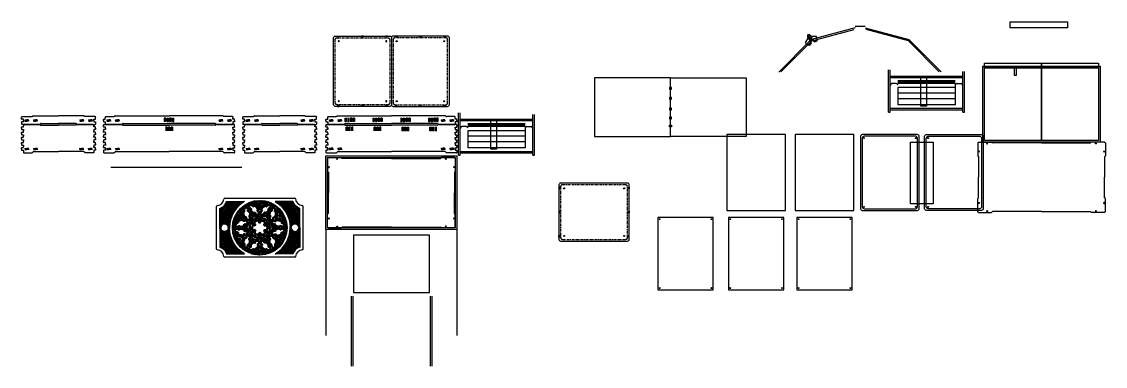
# Model space of a CAD drawing. Header units: inches. Extents: x -169 to 116, y -7 to 63.
# Drawn here: x -169.4 to -12.2, y -6.5 to 43.5 of the extents above; entities that cross this region are included whole.
import ezdxf

# ---------------------------------------------------------------- set-up
doc = ezdxf.new("R2010")
doc.units = ezdxf.units.IN
doc.header["$MEASUREMENT"] = 0
doc.linetypes.add('ACAD_ISO04W100', pattern=[30, 24, -3, 0, -3])
doc.layers.get('Defpoints').update_dxf_attribs({"color": 30})
doc.layers.add('CUT', color=1, linetype='Continuous')
doc.layers.add('ETCH', color=5, linetype='Continuous')
pattern_1 = [(0, (7.61312, -24.82188), (0.09375, 0.05412659), [0.0625, -0.125]), (120, (7.61312, -24.82188), (-0.09375, 0.05412659), [0.0625, -0.125]), (60, (7.61312, -24.82188), (2e-17, 0.10825318), [-0.125, 0.0625])]

# ---------------------------------------------------------------- blocks, each defined once
blk = doc.blocks.new('BraceHole_Quarter')
at = {"color": 0}
for p, q in [((-0.260625, 0.0925), (0, 0.0925)), ((-0.245, 0), (-0.245, 0.108125))]:
    blk.add_line(p, q, dxfattribs=at)
blk = doc.blocks.new('BraceHole')
at = {"color": 0}
blk.add_blockref('BraceHole_Quarter', (0, 0), dxfattribs=at)
at = {"color": 0, "xscale": -1, "rotation": 180}
blk.add_blockref('BraceHole_Quarter', (0, 0), dxfattribs=at)
at = {"color": 0, "xscale": -1}
blk.add_blockref('BraceHole_Quarter', (0, 0), dxfattribs=at)
at = {"color": 0, "rotation": 180}
blk.add_blockref('BraceHole_Quarter', (0, 0), dxfattribs=at)
blk = doc.blocks.new('BraceHoles')
at = {"color": 0}
for p in [(0.5, 0), (1.75, 0)]:
    blk.add_blockref('BraceHole', p, dxfattribs=at)
blk = doc.blocks.new('HingeHole')
for p, q in [((0.110625, 0.495), (-0.110625, 0.495)), ((0.110625, 0.005), (-0.110625, 0.005)), ((-0.095, 0.510625), (-0.095, -0.010625)), ((0.095, 0.510625), (0.095, -0.010625))]:
    blk.add_line(p, q)
blk = doc.blocks.new('Dovetail_Half')
for p, q in [((-0.25, 0.21375), (-0.25, 0.375)), ((-0.25, 0.21375), (-0.21875, 0.1825)), ((0, 0.1825), (-0.21875, 0.1825)), ((0, 0), (0, 0.1825))]:
    blk.add_line(p, q)
blk = doc.blocks.new('Bottom_Back_Half')
for p, q in [((6.66, 5.37), (0, 5.37)), ((6.81, 5.47), (6.75, 5.41)), ((9.44, 5.5), (6.9, 5.5)), ((9.5, 5.44), (9.5, 5.31)), ((7.8, 1.56), (0, 1.56)), ((7.99, 1.37), (7.8, 1.56)), ((9.44, 1.37), (7.99, 1.37)), ((9.5, 1.56), (9.5, 1.44))]:
    blk.add_line(p, q)
for centre, radius, start, end in [((6.66, 5.5), 0.125, 270, 315), ((6.9, 5.38), 0.125, 90, 135), ((9.44, 5.44), 0.0625, 0, 90), ((9.44, 1.44), 0.0625, 270, 0)]:
    blk.add_arc(centre, radius, start, end)
at = {"rotation": 180}
for name, p in [('HingeHole', (1.63, 5.09)), ('HingeHole', (2.02, 5.09)), ('HingeHole', (2.41, 5.09)), ('HingeHole', (5.68, 5.09)), ('HingeHole', (6.07, 5.09)), ('HingeHole', (6.46, 5.09)), ('Dovetail_Half', (9.25, 4.94)), ('Dovetail_Half', (9.25, 4.19)), ('Dovetail_Half', (9.25, 3.44)), ('Dovetail_Half', (9.25, 2.69)), ('Dovetail_Half', (9.25, 1.94))]:
    blk.add_blockref(name, p, dxfattribs=at)
at = {"xscale": -1}
for name, p in [('Dovetail_Half', (9.25, 4.94)), ('Dovetail_Half', (9.25, 4.19)), ('Dovetail_Half', (9.25, 3.44)), ('BraceHoles', (9.25, 1.94)), ('Dovetail_Half', (9.25, 2.69)), ('Dovetail_Half', (9.25, 1.94))]:
    blk.add_blockref(name, p, dxfattribs=at)
blk = doc.blocks.new('Bottom_Back_Full')
at = {"xscale": -1}
blk.add_blockref('Bottom_Back_Half', (0, -1.375), dxfattribs=at)
blk.add_blockref('Bottom_Back_Half', (0, -1.375))
blk = doc.blocks.new('Dovetail_Out_Half')
for p, q in [((-0.01, 0.16125), (0.02125, 0.1925)), ((-0.01, 0), (-0.01, 0.16125)), ((0.02125, 0.1925), (0.24, 0.1925)), ((0.24, 0.1925), (0.24, 0.375))]:
    blk.add_line(p, q)
blk = doc.blocks.new('Lid_Top_Back_Half')
for p, q in [((-6.9, 0.01), (-9.19, 0.01)), ((-9.25, -0.19), (-9.25, -0.06)), ((-9.25, -0.94), (-9.25, -1.06)), ((-9.19, -1.12), (-8.04, -1.12)), ((-7.95, -1.16), (-7.9, -1.21)), ((-7.81, -1.25), (0, -1.25)), ((-6.75, -0.09), (-6.81, -0.03)), ((-6.66, -0.12), (0, -0.12))]:
    blk.add_line(p, q)
for centre, radius, start, end in [((-9.19, -0.06), 0.0625, 90, 180), ((-6.9, -0.12), 0.125, 45, 90), ((-9.19, -1.06), 0.0625, 180, 270), ((-8.04, -1.25), 0.125, 45, 90), ((-7.81, -1.12), 0.125, 225, 270), ((-6.66, 0), 0.125, 225, 270)]:
    blk.add_arc(centre, radius, start, end)
blk.add_blockref('Dovetail_Out_Half', (-9.49, -0.56))
at = {"xscale": -1, "rotation": 180}
for name, p in [('Dovetail_Out_Half', (-9.49, -0.56)), ('BraceHoles', (-9.25, -0.56)), ('HingeHole', (-5.87, -0.41)), ('HingeHole', (-5.48, -0.41)), ('HingeHole', (-1.83, -0.41)), ('HingeHole', (-1.44, -0.41))]:
    blk.add_blockref(name, p, dxfattribs=at)
at = {"rotation": 180}
for p in [(-6.65, -0.41), (-6.26, -0.41), (-2.61, -0.41), (-2.22, -0.41)]:
    blk.add_blockref('HingeHole', p, dxfattribs=at)
blk = doc.blocks.new('Lid_Top_Back')
blk.add_blockref('Lid_Top_Back_Half', (0, 0))
at = {"xscale": -1}
blk.add_blockref('Lid_Top_Back_Half', (0, 0), dxfattribs=at)
blk = doc.blocks.new('RoseWindow_Segment2')
h = blk.add_hatch()
h.set_pattern_fill('HONEY', color=256, scale=0.5)
h.paths.add_polyline_path([(0, 3.94, 0.131652), (-1.97, 3.41), (-1.91, 3.3, -0.131652), (0, 3.81)])
h = blk.add_hatch()
h.set_pattern_fill('HONEY', color=256, scale=0.5)
h.paths.add_polyline_path([(-1.79, 3.21, 0.011181), (-1.84, 3.18), (-1.76, 3.05, -0.021815)])
h = blk.add_hatch()
h.set_pattern_fill('HONEY', color=256, scale=0.5)
h.paths.add_polyline_path([(-1.06, 3.32, 0.127072), (-1.64, 3.27, 0.082841), (-1.49, 2.75, 0.384462), (-1.34, 2.7, 0.310786), (-1.36, 2.52, 0.10182), (-0.88, 2.06, 0.331316), (-0.71, 2.09, 0.361786), (-0.65, 1.94, 0.081475), (-0.13, 1.81, 0.118788), (-0.09, 2.36, 0.356111), (-0.23, 2.46, 0.356111), (-0.17, 2.61, 0.200367), (-0.8, 3.25, 0.326433), (-0.97, 3.19, 0.387869)])
h.paths.add_polyline_path([(-1.14, 3.14), (-0.92, 3.02), (-0.91, 3.04, -0.41857), (-0.74, 3.09, -0.132946), (-0.34, 2.71, -0.445822), (-0.39, 2.53), (-0.4, 2.53), (-0.29, 2.3), (-0.28, 2.31, -0.519094), (-0.19, 2.26, -0.076736), (-0.21, 1.93, -0.051117), (-0.52, 2.01, -0.521796), (-0.55, 2.11), (-0.54, 2.11), (-0.73, 2.27), (-0.75, 2.25, -0.398993), (-0.93, 2.23, -0.06358), (-1.21, 2.5, -0.381687), (-1.2, 2.66), (-1.16, 2.7), (-1.34, 2.88, -0.511364), (-1.44, 2.9, -0.04923), (-1.52, 3.19, -0.077516), (-1.19, 3.23, -0.527973)], flags=16)
h = blk.add_hatch()
h.set_pattern_fill('HONEY', color=256, scale=0.5)
h.paths.add_polyline_path([(-0.7, 3.49, -0.013776), (-0.51, 3.53, -0.388017), (-0.09, 3.24), (0, 3.24), (0, 3.37, 0.304021), (-0.52, 3.63, 0.043611), (-1.14, 3.49, -0.294741), (0, 2.61), (0, 2.87, 0.166909)])
h = blk.add_hatch()
h.set_pattern_fill('HONEY', color=5, scale=0.5)
h.set_pattern_definition(pattern_1)
h.paths.add_polyline_path([(0, 3.67, 0.004997), (-0.07, 3.67, -0.037815), (0, 3.61)])
h = blk.add_hatch()
h.set_pattern_fill('HONEY', color=256, scale=0.5)
h.set_pattern_definition(pattern_1)
h.paths.add_polyline_path([(-0.7, 1.79, 0.403243), (-0.83, 1.73, 0.213172), (-0.93, 1.91, -0.052235), (-1.24, 2.14), (-1.08, 1.88, 0.010007), (-1.02, 1.84, -0.240281), (-0.96, 1.74), (-0.96, 1.66), (-0.92, 1.6), (-0.69, 1.61, -0.375257), (-0.62, 1.64, 0.034304), (-0.36, 1.58, -0.047832), (-0.49, 1.42, -0.412719), (-0.67, 1.42), (-0.78, 1.35), (-0.72, 1.24, 0.356111), (-0.56, 1.22, 0.123734), (-0.19, 1.66, -0.073431)])
h = blk.add_hatch()
h.set_pattern_fill('HONEY', color=256, scale=0.5)
h.paths.add_polyline_path([(0, 1.72, -0.089688), (-0.24, 1.31, -0.044754), (0, 1.33)])
h = blk.add_hatch()
h.set_pattern_fill('HONEY', color=256, scale=0.5)
h.paths.add_polyline_path([(-0.59, 1.03), (-0.53, 0.92, -0.378352), (-0.15, 0.84, -0.163322), (-0.13, 0.77), (-0.13, 0.71), (0, 0.71), (0, 0.87, 0.39948)])
h = blk.add_hatch()
h.set_pattern_fill('HONEY', color=256, scale=0.5)
h.paths.add_polyline_path([(0, 1.17, 0.028067), (-0.13, 1.16, -0.072161), (0, 1.07)])
for points in [[(-1.84, 3.19, -0.015837), (-1.78, 3.23, 0.03242), (-1.73, 3)], [(-1.84, 3.18, -0.011181), (-1.79, 3.21, 0.021815), (-1.76, 3.05, 0.021815)], [(-0.97, 3.19, 0.485345), (-1.05, 3.34, 0.129731), (-1.66, 3.28, 0.084713), (-1.5, 2.74, 0.482815), (-1.34, 2.7)], [(-0.97, 3.19, 0.387869), (-1.06, 3.32, 0.127072), (-1.64, 3.27, 0.082841), (-1.49, 2.75, 0.384462), (-1.34, 2.7, 0.482815)], [(0, 2.57, 0.321279), (-1.23, 3.48, -0.049192), (-0.52, 3.65, -0.330437), (0, 3.37)], [(0, 2.61, 0.294741), (-1.14, 3.49, -0.043611), (-0.52, 3.63, -0.304021), (0, 3.37)], [(-0.23, 2.46, 0.44711), (-0.15, 2.62, 0.200367), (-0.8, 3.26, 0.410572), (-0.97, 3.19)], [(-0.23, 2.46, 0.356111), (-0.17, 2.61, 0.200367), (-0.8, 3.25, 0.326433), (-0.97, 3.19, 0.410572)], [(0, 3.69, 0.008295), (-0.12, 3.69, -0.063398), (0, 3.59)], [(0, 3.67, 0.004997), (-0.07, 3.67, -0.037815), (0, 3.61, -0.037815)], [(-1.34, 2.7, 0.393664), (-1.37, 2.51, 0.10182), (-0.89, 2.05, 0.41894), (-0.71, 2.09)], [(-1.34, 2.7, 0.310786), (-1.36, 2.52, 0.10182), (-0.88, 2.06, 0.331316), (-0.71, 2.09, 0.41894)], [(-1.26, 2.19, 0.059805), (-0.93, 1.93, -0.285347), (-0.83, 1.73)], [(-1.24, 2.14, 0.052235), (-0.93, 1.91, -0.213172), (-0.83, 1.73)], [(-0.72, 1.24, 0.44711), (-0.55, 1.21, 0.128464), (-0.17, 1.68, -0.076499), (-0.7, 1.81, 0.509774), (-0.83, 1.73)], [(-0.72, 1.24, 0.356111), (-0.56, 1.22, 0.123734), (-0.19, 1.66, -0.073431), (-0.7, 1.79, 0.403243), (-0.83, 1.73, 0.509774)], [(-0.71, 2.09, 0.45582), (-0.66, 1.93, 0.083347), (-0.12, 1.8, 0.121441), (-0.08, 2.36, 0.44711), (-0.23, 2.46)], [(-0.71, 2.09, 0.361786), (-0.65, 1.94, 0.081475), (-0.13, 1.81, 0.118788), (-0.09, 2.36, 0.356111), (-0.23, 2.46, 0.44711)], [(0, 1.31, 0.053489), (-0.28, 1.28, 0.107286), (0, 1.76)], [(0, 1.33, 0.044754), (-0.24, 1.31, 0.089688), (0, 1.72, 0.089688)], [(0, 1.19, 0.039682), (-0.19, 1.17, -0.104136), (0, 1.05)], [(0, 1.17, 0.028067), (-0.13, 1.16, -0.072161), (0, 1.07, -0.072161)]]:
    blk.add_lwpolyline(points, format="xyb")
for centre, radius, start, end in [((0, 0), 3.81, 90, 120), ((-0.38, 0.67), 0.434, 27.6977, 120), ((-0.38, 0.64), 0.446, 31.3057, 118.4086)]:
    blk.add_arc(centre, radius, start, end)
at = {"layer": 'CUT'}
blk.add_lwpolyline([(-0.32, 2.35), (-0.38, 2.48, -0.327715), (-0.36, 2.55, 0.357523), (-0.34, 2.71, 0.132946), (-0.74, 3.09, 0.364385), (-0.89, 3.06, -0.360185), (-0.97, 3.05), (-1.1, 3.12, -0.257799), (-1.13, 3.17, 0.378291), (-1.19, 3.23, 0.077516), (-1.52, 3.19, 0.04923), (-1.44, 2.9, 0.366846), (-1.37, 2.86, -0.253118), (-1.31, 2.85), (-1.21, 2.74, -0.391925), (-1.2, 2.66, 0.359878), (-1.21, 2.5, 0.06358), (-0.93, 2.23, 0.355692), (-0.77, 2.23, -0.370475), (-0.69, 2.23), (-0.58, 2.14, -0.286021), (-0.56, 2.08, 0.384205), (-0.52, 2.01, 0.051117), (-0.21, 1.93, 0.076736), (-0.19, 2.26, 0.402153), (-0.26, 2.31, -0.305236)], format="xyb", close=True, dxfattribs=at)
for points in [[(0, 2.87, 0.166909), (-0.7, 3.49, -0.013776), (-0.51, 3.53, -0.355365), (-0.1, 3.28, 0.315695), (-0.04, 3.24), (0, 3.24)], [(-1.08, 1.88, 0.010007), (-1.02, 1.84, -0.240281), (-0.96, 1.74), (-0.96, 1.66)], [(-0.92, 1.6), (-0.72, 1.61, 0.181639), (-0.68, 1.63, -0.285832), (-0.62, 1.64, 0.034304), (-0.36, 1.58, -0.047832), (-0.49, 1.42, -0.337069), (-0.64, 1.4, 0.26348), (-0.7, 1.4), (-0.78, 1.35)], [(0, 0.71), (-0.06, 0.71, -0.412101), (-0.13, 0.77, 0.16147), (-0.15, 0.84, 0.378352), (-0.53, 0.92)]]:
    blk.add_lwpolyline(points, format="xyb", dxfattribs=at)
blk = doc.blocks.new('Screen_SideRework')
h = blk.add_hatch()
h.set_pattern_fill('HONEY', color=256, scale=0.5, angle=15)
h.set_pattern_definition([(15, (-23.708393, 19.61199), (0.076546554, 0.076546554), [0.0625, -0.125]), (135, (-23.708393, 19.61199), (-0.10456454, 0.02801798), [0.0625, -0.125]), (75, (-23.708393, 19.61199), (-0.02801798, 0.10456454), [-0.125, 0.0625])])
h.paths.add_polyline_path([(2.76, 3.77), (0.32, 3.77, -0.234253), (-0.67, 2.79), (-0.67, 0.21, -0.095804), (-0.54, 0.44), (-0.54, 2.7, 0.206138), (0.4, 3.64), (2.36, 3.64, 0.211645), (0.56, 0.42, -0.089906), (0.67, 0.19, -0.247846)])
h = blk.add_hatch()
h.set_pattern_fill('HONEY', color=256, scale=0.5, angle=15)
h.paths.add_polyline_path([(0.54, 0), (0.67, 0, 1), (-0.67, 0), (-0.54, 0, -1)])
for points in [[(-0.7, 0), (-0.7, 2.81, 0.241965), (0.29, 3.8), (2.88, 3.8, 0.266175), (0.7, 0, 1)], [(-0.68, 0), (-0.68, 2.8, 0.238072), (0.31, 3.79), (2.82, 3.79, 0.262732), (0.68, 0, 1)], [(-0.67, 0), (-0.67, 2.79, 0.234253), (0.32, 3.77), (2.76, 3.77, 0.259389), (0.67, 0, 1)]]:
    blk.add_lwpolyline(points, format="xyb", close=True)
for points in [[(-0.54, 0.39), (-0.54, 2.7, 0.206138), (0.4, 3.64), (2.36, 3.64, 0.214434), (0.56, 0.37, 0.214434)], [(-0.53, 0.41), (-0.53, 2.69, 0.202897), (0.41, 3.63), (2.31, 3.63, 0.21069), (0.54, 0.39, 0.21069)], [(-0.51, 0.43), (-0.51, 2.68, 0.199711), (0.42, 3.61), (2.27, 3.61, 0.207093), (0.53, 0.41, 0.207093)]]:
    blk.add_lwpolyline(points, format="xyb")
at = {"layer": 'CUT'}
blk.add_arc((0, 0), 0.541, 0, 180, dxfattribs=at)
blk = doc.blocks.new('Rework_Cutouts')
for p, q in [((0.53, 3.61), (0.42, 3.61)), ((1.78, 3.61), (1.74, 3.61)), ((-0.51, 2.55), (-0.51, 2.37)), ((-0.51, 2.24), (-0.51, 2.18)), ((-0.51, 1.87), (-0.51, 1.66)), ((-0.51, 1.48), (-0.51, 1.29)), ((-0.51, 1.01), (-0.51, 0.94)), ((-0.51, 0.8), (-0.51, 0.74))]:
    blk.add_line(p, q)
for centre, radius, start, end in [((-1.17, 4.27), 1.72, 318.8546, 326.108), ((0.67, 7.29), 4, 264.1383, 264.5768), ((-3.25, 1.74), 3.87, 20.6081, 23.9245), ((-1.17, 4.27), 1.72, 332.2157, 337.588), ((-3.25, 1.74), 4, 24.9884, 25.6568), ((0.67, 7.29), 3.87, 265.6407, 268.9571), ((0.67, 7.29), 4, 266.6019, 269.496), ((-3.25, 1.74), 4, 20.0692, 22.9633), ((-3.11, 2.3), 3.87, 16.6951, 19.7912), ((-3.11, 2.3), 3.88, 12.2824, 14.7673), ((-3.11, 2.3), 4, 16.1561, 19.0502), ((1.18, 7.57), 4, 262.6889, 265.583), ((0.67, 7.29), 3.88, 270.8848, 273.3697), ((0.67, 7.29), 4, 271.3424, 273.4972), ((-3.11, 2.3), 4, 12.1549, 14.3098), ((0.18, 6.97), 3.88, 279.1356, 281.0655), ((-2.93, 2.86), 3.88, 8.3694, 10.8543), ((-2.93, 2.86), 3.88, 4.5867, 6.5165), ((1.18, 7.57), 4, 267.4293, 269.5842), ((-2.93, 2.86), 4, 8.2419, 10.3968), ((0.67, 7.29), 3.87, 275.2226, 277.1524), ((0.67, 7.29), 4, 275.289, 276.9196), ((-2.93, 2.86), 4, 4.8195, 6.4501), ((0.18, 6.97), 3.88, 282.9289, 284.429), ((-2.72, 3.4), 3.87, 0.6737, 2.6035), ((-2.72, 3.4), 3.88, 357.3101, 358.8103), ((1.18, 7.57), 4, 271.3759, 273.0066), ((-2.72, 3.4), 4, 0.9065, 2.5371), ((0.67, 7.29), 3.87, 279.0158, 280.516), ((0.67, 7.29), 4, 278.7319, 279.9321), ((-2.72, 3.4), 4, 357.894, 359.0942), ((0.18, 6.97), 3.87, 286.3703, 287.496), ((-2.47, 3.92), 3.87, 350.3301, 351.4558), ((-2.47, 3.92), 3.87, 353.397, 354.8972), ((-2.47, 3.92), 4, 348.8635, 349.2427), ((-0.28, 6.62), 3.87, 296.5804, 296.9458), ((0.18, 6.97), 4, 288.5834, 288.9625), ((-2.47, 3.92), 4, 351.2863, 352.086), ((0.18, 6.97), 3.87, 289.5841, 290.3455), ((-2.19, 4.43), 3.87, 340.8803, 341.2457), ((0.67, 7.29), 4, 281.8271, 282.6267), ((1.18, 7.57), 4, 274.8188, 276.0191), ((-2.47, 3.92), 4, 353.9809, 355.1812), ((0.67, 7.29), 3.87, 282.4572, 283.583), ((-2.19, 4.43), 3.87, 343.5676, 344.3289), ((-2.19, 4.43), 3.87, 346.417, 347.5428), ((-0.28, 6.62), 3.87, 299.5118, 299.6282), ((-1.87, 4.92), 3.87, 334.2848, 334.4013), ((-2.19, 4.43), 4, 342.674, 342.7935), ((0.18, 6.97), 4, 291.1195, 291.2391), ((0.67, 7.29), 4, 284.6704, 285.0495), ((-2.19, 4.43), 4, 344.9505, 345.3296), ((0.18, 6.97), 3.87, 292.6673, 293.0327), ((-1.87, 4.92), 3.87, 336.9673, 337.3327), ((-2.19, 4.43), 4, 347.3733, 348.1729), ((0.67, 7.29), 3.87, 285.6711, 286.4324), ((1.18, 7.57), 4, 277.914, 278.0053), ((-1.87, 4.92), 3.87, 339.6545, 340.303), ((-1.51, 5.38), 3.87, 330.3718, 330.4882), ((0.67, 7.29), 4, 287.2065, 287.326), ((0.18, 6.97), 3.87, 295.5987, 295.7152), ((-1.87, 4.92), 4, 338.7609, 338.8805), ((-3.43, 0), 3.88, 37.8192, 41.1575), ((-0.72, 6.23), 3.88, 273.0959, 275.2243), ((-0.72, 6.23), 4, 272.9991, 276.3159), ((-3.41, -0.58), 4, 40.6406, 43.5808), ((-1.13, 5.82), 4, 278.9341, 280.229), ((-3.35, -1.16), 4, 44.5537, 44.8049), ((-1.51, 5.38), 3.88, 285.206, 288.5223), ((-3.41, -0.58), 3.88, 36.2603, 39.5766), ((-0.28, 6.62), 4, 268.216, 272.4029), ((-3.43, 0), 4, 36.7276, 40.9145), ((-1.51, 5.38), 4, 286.1672, 289.0612), ((-1.17, 4.27), 1.72, 297.5433, 302.4598), ((-0.28, 6.62), 3.87, 268.6678, 271.3112), ((-1.13, 5.82), 3.88, 281.2929, 284.6093), ((-3.43, 0), 3.88, 32.3473, 35.6636), ((-1.13, 5.82), 4, 282.2541, 285.1482), ((-3.41, -0.58), 4, 35.7214, 38.6154), ((-3.41, 0.58), 3.87, 33.9062, 35.2325), ((-0.72, 6.23), 3.88, 277.3799, 280.6962), ((-3.41, -0.58), 3.88, 31.8477, 34.3326), ((-1.51, 5.38), 3.88, 290.4501, 292.935), ((-1.17, 4.27), 1.72, 306.6219, 311.2346), ((-3.41, 0.58), 4, 32.8145, 35.2109), ((-0.72, 6.23), 4, 278.3411, 281.2352), ((-3.43, 0), 4, 31.8083, 34.7024), ((-3.41, 0.58), 3.88, 28.4342, 31.7506), ((-3.43, 0), 3.88, 27.9346, 30.4195), ((-1.51, 5.38), 4, 290.9076, 293.0625), ((-3.41, -0.58), 4, 31.7202, 33.875), ((-0.28, 6.62), 3.87, 273.4668, 276.7832), ((0.18, 6.97), 4, 266.9096, 268.4898), ((-1.13, 5.82), 3.88, 286.537, 289.0219), ((-1.87, 4.92), 3.88, 298.7009, 300.6307), ((-0.28, 6.62), 4, 274.428, 277.3221), ((-3.41, 0.58), 4, 27.8953, 30.7894), ((-1.13, 5.82), 4, 286.9945, 289.1494), ((-3.43, 0), 4, 27.8071, 29.962), ((-3.43, 0), 3.88, 24.1519, 26.0817), ((-3.41, 0.58), 3.88, 24.0216, 26.5065), ((-3.35, 1.16), 3.87, 24.5212, 27.8375), ((-1.51, 5.38), 3.88, 294.7878, 296.7176), ((-3.35, 1.16), 4, 28.9015, 29.6004), ((-0.72, 6.23), 3.88, 282.624, 285.1089), ((0.18, 6.97), 3.87, 269.5538, 272.8701), ((-1.51, 5.38), 4, 294.8542, 296.4848), ((-3.43, 0), 4, 24.3847, 26.0154), ((-3.41, 0.58), 3.88, 20.2389, 22.1687), ((-0.72, 6.23), 4, 283.0815, 285.2364), ((-3.41, 0.58), 4, 23.8941, 26.0489), ((0.18, 6.97), 4, 270.515, 273.4091), ((-3.35, 1.16), 4, 23.9822, 26.8763), ((-1.87, 4.92), 3.88, 302.4941, 303.9943), ((-3.35, 1.16), 3.88, 20.1085, 22.5934), ((-1.13, 5.82), 3.88, 290.8748, 292.8046), ((-3.41, 0.58), 3.88, 16.8753, 18.3755), ((-1.87, 4.92), 4, 302.2101, 303.4104), ((-1.13, 5.82), 4, 290.9412, 292.5718), ((-3.41, 0.58), 4, 20.4717, 22.1023), ((-0.28, 6.62), 3.88, 278.7109, 281.1958), ((-3.35, 1.16), 3.88, 16.3258, 18.2557), ((-1.51, 5.38), 3.88, 298.581, 300.0812), ((-3.41, 0.58), 3.88, 13.8084, 14.9341), ((-0.28, 6.62), 4, 279.1685, 281.3233), ((-3.35, 1.16), 4, 19.981, 22.1359), ((-1.51, 5.38), 4, 298.2971, 299.4973), ((-3.41, 0.58), 4, 17.4592, 18.6594), ((-3.35, 1.16), 3.88, 12.9623, 14.4624), ((-0.72, 6.23), 3.88, 286.9617, 288.8916), ((-1.87, 4.92), 3.88, 305.9355, 307.0612), ((-3.25, 1.74), 3.88, 16.1955, 18.6804), ((-0.72, 6.23), 4, 287.0281, 288.6587), ((-3.35, 1.16), 4, 16.5587, 18.1893), ((-1.87, 4.92), 4, 305.3053, 306.105), ((-3.41, 0.58), 4, 14.7646, 15.5642), ((-3.35, 1.16), 3.88, 9.8953, 11.021), ((-2.19, 4.43), 3.88, 313.0624, 313.8237), ((-1.13, 5.82), 3.88, 294.668, 296.1682), ((-3.35, 1.16), 3.88, 7.0458, 7.8072), ((0.18, 6.97), 3.88, 274.7979, 277.2828), ((-3.25, 1.74), 3.88, 12.4128, 14.3426), ((-1.13, 5.82), 4, 294.384, 295.5843), ((-3.35, 1.16), 4, 13.5462, 14.7464), ((-1.51, 5.38), 3.88, 302.0224, 303.1482), ((0.18, 6.97), 4, 275.2554, 277.4103), ((-3.25, 1.74), 4, 16.068, 18.2229), ((-3.25, 1.74), 3.88, 9.0492, 10.5494), ((-1.51, 5.38), 4, 301.3923, 302.1919), ((-3.35, 1.16), 4, 10.8515, 11.6512), ((-1.87, 4.92), 3.88, 309.1494, 309.9107), ((-0.28, 6.62), 3.88, 283.0487, 284.9785), ((-3.25, 1.74), 3.88, 5.9823, 7.108), ((-1.87, 4.92), 4, 308.1486, 308.5278), ((-3.35, 1.16), 4, 8.4288, 8.8079), ((-2.19, 4.43), 3.88, 316.1456, 316.511), ((-3.25, 1.74), 3.88, 3.1328, 3.8941), ((-2.47, 3.92), 3.88, 322.99, 323.1065), ((-2.19, 4.43), 4, 314.5978, 314.7173), ((-3.25, 1.74), 3.88, 357.7631, 357.8795), ((-0.28, 6.62), 4, 283.1151, 284.7457), ((-3.25, 1.74), 4, 12.6456, 14.2762), ((-3.25, 1.74), 3.88, 0.4455, 0.811), ((-3.35, 1.16), 4, 6.1522, 6.2718), ((-0.72, 6.23), 3.88, 290.755, 292.2551), ((-0.72, 6.23), 4, 290.471, 291.6712), ((-3.25, 1.74), 4, 9.6331, 10.8334), ((-1.13, 5.82), 3.88, 298.1094, 299.2351), ((-3.11, 2.3), 3.88, 8.4998, 10.4296), ((-1.13, 5.82), 4, 297.4792, 298.2789), ((-3.25, 1.74), 4, 6.9385, 7.7382), ((-1.51, 5.38), 3.88, 305.2363, 305.9977), ((-3.11, 2.3), 3.88, 5.1362, 6.6363), ((-1.51, 5.38), 4, 304.2356, 304.6147), ((-3.25, 1.74), 4, 4.5157, 4.8949), ((-1.87, 4.92), 3.88, 312.2325, 312.5979), ((-2.19, 4.43), 3.88, 319.077, 319.1934), ((-1.87, 4.92), 4, 310.6847, 310.8043), ((-3.11, 2.3), 3.88, 353.8501, 353.9665), ((-3.25, 1.74), 4, 2.2392, 2.3587), ((-3.11, 2.3), 3.88, 2.0692, 3.195), ((-3.11, 2.3), 3.88, 359.2197, 359.9811), ((-3.11, 2.3), 3.88, 356.5325, 356.8979), ((0.18, 6.97), 4, 279.202, 280.8327), ((-3.11, 2.3), 4, 8.7326, 10.3632), ((-0.28, 6.62), 3.88, 286.8419, 288.3421), ((-0.28, 6.62), 4, 286.5579, 287.7582), ((-3.11, 2.3), 4, 5.7201, 6.9203), ((-0.72, 6.23), 3.88, 294.1963, 295.3221), ((-0.72, 6.23), 4, 293.5662, 294.3659), ((-3.11, 2.3), 4, 3.0254, 3.8251), ((-1.13, 5.82), 3.88, 301.3233, 302.0846), ((-1.87, 4.92), 3.88, 315.1639, 315.2804), ((-2.93, 2.86), 3.88, 349.937, 350.0535), ((-1.51, 5.38), 4, 306.7717, 306.8912), ((-1.13, 5.82), 4, 300.3225, 300.7017), ((-3.11, 2.3), 4, 0.6027, 0.9818), ((-1.51, 5.38), 3.88, 308.3195, 308.6849), ((-3.11, 2.3), 4, 358.3261, 358.4457), ((-2.93, 2.86), 3.88, 352.6194, 352.9849), ((-2.93, 2.86), 3.88, 355.3067, 356.068), ((-2.93, 2.86), 3.88, 1.2231, 2.7233), ((-2.93, 2.86), 3.88, 358.1562, 359.2819), ((-1.51, 5.38), 3.88, 311.2509, 311.3673), ((-1.13, 5.82), 4, 302.8586, 302.9782), ((-2.72, 3.4), 3.88, 346.024, 346.1404), ((-2.93, 2.86), 4, 354.4131, 354.5327), ((0.18, 6.97), 4, 282.6449, 283.8451), ((-2.93, 2.86), 4, 1.807, 3.0073), ((-0.28, 6.62), 3.88, 290.2833, 291.409), ((-2.93, 2.86), 4, 359.1124, 359.9121), ((-0.72, 6.23), 3.88, 297.4102, 298.1716), ((-0.72, 6.23), 4, 296.4095, 296.7886), ((-2.93, 2.86), 4, 356.6896, 357.0688), ((-1.13, 5.82), 3.88, 304.4064, 304.7719), ((-0.28, 6.62), 4, 289.6531, 290.4528), ((-2.72, 3.4), 3.88, 348.7064, 349.0718), ((-2.72, 3.4), 3.88, 351.3936, 352.155), ((-2.72, 3.4), 3.88, 354.2431, 355.3689), ((-1.13, 5.82), 3.88, 307.3378, 307.4543), ((-2.72, 3.4), 4, 350.5001, 350.6196), ((-0.72, 6.23), 4, 298.9456, 299.0652), ((-2.47, 3.92), 3.88, 342.1109, 342.2274), ((-0.28, 6.62), 4, 292.4965, 292.8756), ((-2.72, 3.4), 4, 352.7766, 353.1557), ((-0.72, 6.23), 3.87, 300.4934, 300.8588), ((-2.72, 3.4), 4, 355.1994, 355.999), ((-0.28, 6.62), 3.88, 293.4972, 294.2585), ((0.18, 6.97), 4, 285.7401, 286.5398), ((-2.47, 3.92), 3.87, 344.7934, 345.1588), ((-2.47, 3.92), 3.88, 347.4806, 348.2419), ((-0.28, 6.62), 4, 295.0326, 295.1521), ((-2.19, 4.43), 3.87, 338.1979, 338.3143), ((-0.72, 6.23), 3.87, 303.4248, 303.5413), ((-2.47, 3.92), 4, 346.587, 346.7066), ((-3.35, -1.16), 3.88, 40.1733, 42.9123), ((-1.87, 4.92), 3.88, 290.4838, 292.4353), ((-3.25, -1.74), 3.88, 44.0864, 45.0204), ((-2.19, 4.43), 3.88, 295.6194, 296.3484), ((-2.19, 4.43), 4, 294.7638, 296.8873), ((-3.11, -2.3), 4, 47.4605, 49.4369), ((-1.87, 4.92), 4, 290.0802, 292.9743), ((-3.25, -1.74), 4, 43.5474, 46.4415), ((-2.47, 3.92), 3.88, 302.1892, 304.6741), ((-3.35, -1.16), 4, 39.6344, 42.5285), ((-3.25, -1.74), 3.88, 39.6737, 42.1586), ((-2.19, 4.43), 3.88, 298.2761, 300.761), ((-3.35, -1.16), 3.88, 35.7607, 38.2456), ((-1.87, 4.92), 3.88, 294.3631, 296.848), ((-2.19, 4.43), 4, 298.7337, 300.8885), ((-3.25, -1.74), 4, 39.5462, 41.7011), ((-1.87, 4.92), 4, 294.8206, 296.9755), ((-3.35, -1.16), 4, 35.6332, 37.7881), ((-2.47, 3.92), 3.88, 306.527, 308.4568), ((-3.35, -1.16), 3.88, 31.978, 33.9078), ((-2.19, 4.43), 3.88, 302.6139, 304.5437), ((-2.47, 3.92), 4, 306.5933, 308.224), ((-3.25, -1.74), 4, 37.4011, 37.7545), ((0, 0), 0.697, 85.6481, 95.8795), ((-3.41, -0.58), 3.88, 28.065, 29.9948), ((-2.19, 4.43), 4, 302.6803, 304.3109), ((-3.35, -1.16), 4, 32.2108, 33.8414), ((-3.35, -1.16), 3.88, 28.6376, 30.1146), ((-2.47, 3.92), 3.88, 310.3202, 311.8203), ((-1.87, 4.92), 4, 298.7673, 300.3979), ((-3.41, -0.58), 4, 28.2978, 29.9284), ((-3.41, -0.58), 3.88, 24.7014, 26.2016), ((-2.47, 3.92), 4, 310.0362, 311.2364), ((-3.35, -1.16), 4, 29.1983, 30.3986), ((-2.19, 4.43), 3.88, 306.4071, 307.9073), ((-2.72, 3.4), 3.88, 317.6746, 318.8003), ((-3.43, 0), 3.88, 20.7884, 22.2885), ((-2.19, 4.43), 4, 306.1232, 307.3234), ((-3.41, -0.58), 4, 25.2853, 26.4855), ((-3.41, -0.58), 3.88, 21.6344, 22.7602), ((-2.47, 3.92), 3.88, 313.7616, 314.8873), ((-2.72, 3.4), 4, 317.0444, 317.8441), ((-3.35, -1.16), 4, 27.1718, 27.3034), ((0, 0), 0.697, 68.9261, 72.4326), ((-3.43, 0), 3.88, 17.7214, 18.8471), ((-3.41, -0.58), 3.88, 18.785, 19.5463), ((-2.93, 2.86), 3.88, 325.2976, 325.5629), ((-2.47, 3.92), 4, 313.1314, 313.9311), ((-3.41, -0.58), 4, 22.5907, 23.3903), ((-3.43, 0), 4, 21.3723, 22.5725), ((-2.72, 3.4), 3.88, 320.8885, 321.6498), ((-2.19, 4.43), 3.88, 309.8485, 310.9743), ((-3.43, 0), 3.88, 14.8719, 15.6333), ((-2.19, 4.43), 4, 309.2184, 310.018), ((-3.43, 0), 4, 18.6776, 19.4773), ((-2.72, 3.4), 4, 319.8878, 320.2669), ((-3.41, -0.58), 4, 20.1679, 20.547), ((-3.43, 0), 3.88, 12.1847, 12.5501), ((-2.93, 2.86), 3.88, 327.8847, 328.2501), ((-2.47, 3.92), 3.88, 316.9754, 317.7368), ((-3.41, 0.58), 3.88, 10.9589, 11.7202), ((-2.93, 2.86), 4, 326.3369, 326.4565), ((-3.11, 2.3), 3.88, 334.7291, 334.8456), ((-3.43, 0), 3.88, 9.5022, 9.6187), ((-3.41, -0.58), 4, 17.8914, 18.0109), ((-2.47, 3.92), 4, 315.9747, 316.3539), ((-3.43, 0), 4, 16.2548, 16.634), ((-2.72, 3.4), 3.88, 323.9717, 324.3371), ((-3.41, 0.58), 3.88, 8.2716, 8.637), ((-2.72, 3.4), 4, 322.4239, 322.5434), ((-2.93, 2.86), 3.88, 330.8161, 330.9326), ((-3.41, 0.58), 3.88, 5.5892, 5.7056), ((-3.43, 0), 4, 13.9783, 14.0979), ((-2.19, 4.43), 4, 312.0617, 312.4408), ((-3.41, 0.58), 4, 12.3418, 12.7209), ((-2.47, 3.92), 3.88, 320.0586, 320.424), ((-3.35, 1.16), 3.88, 4.3586, 4.724), ((-2.72, 3.4), 3.88, 326.9031, 327.0195), ((-3.41, 0.58), 4, 10.0653, 10.1848), ((-2.47, 3.92), 4, 318.5108, 318.6304), ((-3.35, 1.16), 3.88, 1.6761, 1.7926)]:
    blk.add_arc(centre, radius, start, end)
blk = doc.blocks.new('Rework_Etch')
for centre, start, end in [((-0.72, 6.23), 273.0468, 318.2639), ((-1.13, 5.82), 279.0771, 325.869), ((-1.51, 5.38), 284.7732, 333.2833), ((-1.87, 4.92), 290.1444, 340.6282), ((-2.19, 4.43), 295.1841, 347.9956), ((-2.47, 3.92), 299.8702, 355.4672), ((-0.28, 6.62), 266.9071, 310.2768), ((0.18, 6.97), 267.8012, 301.5347), ((-2.72, 3.4), 316.4298, 3.1285), ((0.67, 7.29), 264.5999, 291.0186), ((-2.93, 2.86), 325.4745, 11.0815), ((-3.25, 1.74), 348.2609, 25.0107), ((-3.11, 2.3), 333.7081, 19.4642), ((-3.43, 0), 7.4263, 42.1874), ((-3.41, -0.58), 17.5531, 42.6166), ((-3.41, 0.58), 358.1623, 35.205), ((-3.35, 1.16), 352.1739, 29.3019), ((-3.35, -1.16), 27.9758, 43.8818), ((-3.25, -1.74), 37.8979, 45.9222), ((-3.11, -2.3), 46.6981, 48.6539)]:
    blk.add_arc(centre, 3.94, start, end)
blk = doc.blocks.new('Lid_Face_Quarter')
for p, q in [((0, 4.98), (7.13, 4.98)), ((7.26, 5.1), (7.13, 4.98)), ((9.13, 5.1), (7.26, 5.1)), ((9.13, 5.1), (9.26, 4.98)), ((9.26, 4.98), (9.26, 3.1)), ((9.26, 3.1), (9.13, 2.98))]:
    blk.add_line(p, q)
blk.add_lwpolyline([(9.13, 2.98), (9.13, 0)])
for centre in [(7.89, 4.92), (9.08, 3.73)]:
    blk.add_circle(centre, 0.0781)
blk = doc.blocks.new('Lid_Face_Full')
at = {"xscale": -1}
blk.add_blockref('Lid_Face_Quarter', (0, 0), dxfattribs=at)
blk.add_blockref('Lid_Face_Quarter', (0, 0))
at = {"rotation": 180}
blk.add_blockref('Lid_Face_Quarter', (0, 0), dxfattribs=at)
at = {"xscale": -1, "rotation": 180}
blk.add_blockref('Lid_Face_Quarter', (0, 0), dxfattribs=at)
blk = doc.blocks.new('HingeTop')
for p, q in [((-0.52, 0.24), (-0.69, -0.42)), ((-0.28, 0.36), (-0.43, 0.32)), ((-0.24, 0.26), (-0.24, 0.33)), ((-0.24, 0.26), (0, 0.25)), ((0, 0.25), (0.11, 0.25)), ((-0.98, -0.68), (-1.02, -0.82)), ((-0.66, -0.95), (-1, -0.86)), ((-0.91, -0.66), (-0.95, -0.66)), ((-0.62, -0.93), (-0.63, -0.93)), ((-0.3, -0.66), (-0.3, -0.41)), ((-0.27, -0.37), (-0.27, -0.37)), ((-0.24, -0.25), (0, -0.25)), ((-0.24, -0.25), (-0.24, -0.34)), ((0, -0.25), (0.11, -0.25))]:
    blk.add_line(p, q)
for centre in [(0.06, 0), (-0.55, -0.66)]:
    blk.add_circle(centre, 0.0625)
for centre, radius, start, end in [((-0.39, 0.2), 0.125, 105, 165), ((-0.27, 0.33), 0.0312, 0, 105), ((0.11, 0.22), 0.0312, 25.9445, 90), ((-0.34, 0), 0.531, 334.0555, 25.9445), ((-0.99, -0.83), 0.0312, 165, 255), ((-0.95, -0.69), 0.0312, 90, 165), ((-0.91, -0.53), 0.125, 270, 340.5288), ((-0.55, -0.66), 0.25, 133.5947, 160.5288), ((-0.81, -0.38), 0.125, 313.5947, 345), ((-0.66, -0.92), 0.0312, 255, 345), ((-0.59, -0.93), 0.0312, 81.3794, 165), ((-0.55, -0.66), 0.25, 261.3794, 0), ((-0.27, -0.41), 0.0312, 90, 180), ((-0.27, -0.34), 0.0312, 270, 0), ((0.11, -0.22), 0.0312, 270, 334.0555)]:
    blk.add_arc(centre, radius, start, end)
blk = doc.blocks.new('MagnetCutout')
at = {"layer": 'CUT', "color": 30, "true_color": 0xf8991e}
for points in [[(-5.1, -0.825), (-4.975, -0.825), (-4.975, -0.575), (-5.1, -0.575)], [(-5.1, -4.325), (-4.975, -4.325), (-4.975, -4.075), (-5.1, -4.075)], [(-5.1, -7.575), (-4.975, -7.575), (-4.975, -7.825), (-5.1, -7.825)]]:
    blk.add_lwpolyline(points, close=True, dxfattribs=at)
blk = doc.blocks.new('Quadtych')
at = {"layer": 'CUT'}
blk.add_lwpolyline([(5.1, -3.95), (5.1, 3.95, 0.414214), (4.85, 4.2), (-4.85, 4.2, 0.414214), (-5.1, 3.95), (-5.1, -3.95, 0.414214), (-4.85, -4.2), (4.85, -4.2, 0.414214)], format="xyb", close=True, dxfattribs=at)
for centre in [(-4.35, 3.45), (4.35, 3.45), (-4.35, -3.45), (4.35, -3.45)]:
    blk.add_circle(centre, 0.0781, dxfattribs=at)
at = {"layer": 'Defpoints', "linetype": 'ACAD_ISO04W100', "ltscale": 0.015625}
blk.add_lwpolyline([(4.85, -3.7), (4.85, 3.7, 0.414214), (4.6, 3.95), (-4.6, 3.95, 0.414214), (-4.85, 3.7), (-4.85, -3.7, 0.414214), (-4.6, -3.95), (4.6, -3.95, 0.414214)], format="xyb", close=True, dxfattribs=at)
at = {"layer": 'CUT'}
blk.add_blockref('MagnetCutout', (0, 4.2), dxfattribs=at)
at = {"layer": 'CUT', "xscale": -1}
blk.add_blockref('MagnetCutout', (0, 4.2), dxfattribs=at)
blk = doc.blocks.new('Bottom_Side_Half')
for p, q in [((-5.1, 4.07), (-5.1, 3.94)), ((-5.04, 4.13), (-2.75, 4.13)), ((-2.66, 4.09), (-2.6, 4.04)), ((-2.51, 4), (0, 4)), ((-5.1, 0.19), (-5.1, 0.06)), ((-5.04, 0), (-3.89, 0)), ((-3.8, 0.04), (-3.69, 0.15)), ((-3.6, 0.19), (0, 0.19))]:
    blk.add_line(p, q)
for centre, radius, start, end in [((-5.04, 4.07), 0.0625, 90, 180), ((-2.75, 4), 0.125, 45, 90), ((-2.51, 4.12), 0.125, 225, 270), ((-5.04, 0.06), 0.0625, 180, 270), ((-3.89, 0.13), 0.125, 270, 315), ((-3.6, 0.06), 0.125, 90, 135)]:
    blk.add_arc(centre, radius, start, end)
for name, p in [('Dovetail_Out_Half', (-5.34, 3.56)), ('Dovetail_Out_Half', (-5.34, 2.81)), ('Dovetail_Out_Half', (-5.34, 2.06)), ('Dovetail_Out_Half', (-5.34, 1.31)), ('Dovetail_Out_Half', (-5.34, 0.56)), ('BraceHoles', (-5.09, 0.56))]:
    blk.add_blockref(name, p)
at = {"xscale": -1, "rotation": 180}
for p in [(-5.34, 3.56), (-5.34, 2.81), (-5.34, 2.06), (-5.34, 1.31), (-5.34, 0.56)]:
    blk.add_blockref('Dovetail_Out_Half', p, dxfattribs=at)
blk = doc.blocks.new('Bottom_Side_Full')
at = {"color": 1}
blk.add_blockref('Bottom_Side_Half', (0, 0), dxfattribs=at)
at = {"color": 1, "xscale": -1}
blk.add_blockref('Bottom_Side_Half', (0, 0), dxfattribs=at)
blk = doc.blocks.new('Lid_Side_Half')
for p, q in [((0, 2.76), (0, 5.3)), ((0.19, 5.36), (0.06, 5.36)), ((0.94, 5.36), (1.06, 5.36)), ((1.12, 5.3), (1.12, 3.9)), ((1.16, 3.81), (1.21, 3.76)), ((1.25, 3.67), (1.25, 0)), ((0.09, 2.61), (0.03, 2.67)), ((0.12, 2.52), (0.12, 0))]:
    blk.add_line(p, q)
for centre, radius, start, end in [((0.06, 5.3), 0.0625, 90, 180), ((1.06, 5.3), 0.0625, 0, 90), ((1.25, 3.9), 0.125, 180, 225), ((1.12, 3.67), 0.125, 0, 45), ((0.12, 2.76), 0.125, 180, 225), ((0, 2.52), 0.125, 0, 45)]:
    blk.add_arc(centre, radius, start, end)
at = {"xscale": -1, "rotation": 90}
for name in ['Dovetail_Half', 'BraceHoles']:
    blk.add_blockref(name, (0.56, 5.11), dxfattribs=at)
at = {"rotation": 270}
blk.add_blockref('Dovetail_Half', (0.56, 5.11), dxfattribs=at)
blk = doc.blocks.new('Lid_Side')
blk.add_blockref('Lid_Side_Half', (0, 0))
at = {"xscale": -1, "rotation": 180}
blk.add_blockref('Lid_Side_Half', (0, 0), dxfattribs=at)
blk = doc.blocks.new('Bottom_Front_Half')
for p, q in [((6.66, 4), (0, 4)), ((6.81, 4.09), (6.75, 4.04)), ((9.44, 4.13), (6.9, 4.13)), ((9.5, 3.94), (9.5, 4.07)), ((7.75, 0.19), (0, 0.19)), ((7.95, 0.04), (7.84, 0.15)), ((9.44, 0), (8.04, 0)), ((9.5, 0.19), (9.5, 0.06))]:
    blk.add_line(p, q)
for centre, radius, start, end in [((6.66, 4.13), 0.125, 270, 315), ((6.9, 4.01), 0.125, 90, 135), ((9.44, 4.07), 0.0625, 0, 90), ((7.75, 0.06), 0.125, 45, 90), ((8.04, 0.12), 0.125, 225, 270), ((9.44, 0.06), 0.0625, 270, 0)]:
    blk.add_arc(centre, radius, start, end)
at = {"layer": 'CUT', "color": 30, "true_color": 0xf8991e}
blk.add_line((0.39, 3.71), (0.39, 3.22), dxfattribs=at)
at = {"xscale": -1}
for name, p in [('Dovetail_Half', (9.25, 3.56)), ('Dovetail_Half', (9.25, 2.81)), ('Dovetail_Half', (9.25, 2.06)), ('Dovetail_Half', (9.25, 1.31)), ('BraceHoles', (9.25, 0.56)), ('Dovetail_Half', (9.25, 0.56))]:
    blk.add_blockref(name, p, dxfattribs=at)
at = {"rotation": 180}
for p in [(9.25, 3.56), (9.25, 2.81), (9.25, 2.06), (9.25, 1.31), (9.25, 0.56)]:
    blk.add_blockref('Dovetail_Half', p, dxfattribs=at)
blk = doc.blocks.new('Bottom_Front_Full')
at = {"xscale": -1}
blk.add_blockref('Bottom_Front_Half', (0, 0), dxfattribs=at)
for name, p in [('HingeHole', (-0.39, 3.21875)), ('HingeHole', (0, 3.21875)), ('Bottom_Front_Half', (0, 0)), ('HingeHole', (0.39, 3.21875))]:
    blk.add_blockref(name, p)
blk = doc.blocks.new('Lid_Front_Half')
for p, q in [((-7.82, 0), (0, 0)), ((-9.26, -0.19), (-9.26, -0.31)), ((-9.26, -1.06), (-9.26, -1.19)), ((-9.2, -0.13), (-8.05, -0.13)), ((-6.91, -1.26), (-9.2, -1.26)), ((-7.96, -0.09), (-7.91, -0.04)), ((-6.76, -1.16), (-6.82, -1.22)), ((-6.67, -1.13), (0, -1.13))]:
    blk.add_line(p, q)
for centre, radius, start, end in [((-9.2, -0.19), 0.0625, 90, 180), ((-9.2, -1.19), 0.0625, 180, 270), ((-8.05, 0), 0.125, 270, 315), ((-7.82, -0.13), 0.125, 90, 135), ((-6.91, -1.13), 0.125, 270, 315), ((-6.67, -1.25), 0.125, 90, 135)]:
    blk.add_arc(centre, radius, start, end)
blk.add_blockref('Dovetail_Out_Half', (-9.5, -0.69))
at = {"xscale": -1, "rotation": 180}
for name, p in [('Dovetail_Out_Half', (-9.5, -0.69)), ('BraceHoles', (-9.26, -0.69)), ('HingeHole', (-0.59, -0.34))]:
    blk.add_blockref(name, p, dxfattribs=at)
at = {"rotation": 180}
blk.add_blockref('HingeHole', (-0.19, -0.34), dxfattribs=at)
blk = doc.blocks.new('Lid_Top_Front')
blk.add_blockref('Lid_Front_Half', (0, 1.25))
at = {"xscale": -1}
blk.add_blockref('Lid_Front_Half', (0, 1.25), dxfattribs=at)

msp = doc.modelspace()

# ---------------------------------------------------------------- linework, layer by layer
at = {"layer": 'CUT', "color": 30, "true_color": 0xf8991e}
for p, q in [((-48.51, 42.57), (-54.84, 40.87)), ((-47.05, 42.76), (-48.53, 42.76)), ((-47.07, 42.57), (-40.74, 40.87)), ((-54.79, 40.68), (-48.66, 42.32)), ((-40.79, 40.68), (-46.92, 42.32)), ((-40.86, 40.9), (-40.91, 40.72)), ((-59.61, 36.16), (-54.98, 40.79)), ((-54.84, 40.65), (-59.32, 36.17)), ((-54.98, 40.79), (-54.84, 40.65)), ((-54.84, 40.87), (-54.79, 40.68)), ((-40.74, 40.87), (-40.79, 40.68)), ((-40.66, 40.82), (-40.79, 40.68)), ((-40.79, 40.68), (-36.31, 36.2)), ((-40.57, 40.73), (-40.7, 40.6)), ((-36.02, 36.19), (-40.66, 40.82)), ((-43.66, 30.32), (-43.66, 36.49)), ((-43.42, 30.32), (-43.42, 36.49)), ((-32.9, 34.49), (-32.9, 36.24)), ((-32.66, 30.32), (-32.66, 36.24)), ((-25.39, 35.65), (-25.39, 36.76)), ((-25.39, 36.76), (-25.14, 36.76)), ((-25.14, 36.76), (-25.14, 35.65)), ((-21.48, 36.76), (-21.48, 26.24)), ((-43.42, 35.56), (-32.9, 35.56)), ((-43.42, 35.37), (-32.9, 35.37)), ((-34.01, 34.88), (-42.31, 34.88)), ((-34.01, 34.68), (-42.31, 34.68)), ((-38.98, 31.19), (-38.98, 35.56)), ((-38.16, 35.56), (-38.16, 31.19)), ((-25.14, 35.65), (-25.39, 35.65)), ((-42.56, 34.49), (-43.17, 34.49)), ((-34.01, 34.49), (-42.31, 34.49)), ((-34.01, 33.89), (-42.31, 33.89)), ((-42.31, 33.89), (-42.31, 31.39)), ((-34.01, 33.09), (-42.31, 33.09)), ((-34.01, 33.09), (-42.31, 33.09)), ((-34.01, 34.49), (-34.01, 31.39)), ((-33.76, 34.49), (-33.15, 34.49)), ((-32.9, 30.32), (-32.9, 34.49)), ((-34.01, 32.29), (-42.31, 32.29)), ((-106.04, 24.07), (-106.04, 30.24)), ((-105.8, 24.07), (-105.8, 30.24)), ((-95.28, 28.24), (-95.28, 29.99)), ((-95.04, 24.07), (-95.04, 29.99)), ((-43.66, 30.32), (-43.42, 30.32)), ((-43.42, 30.89), (-32.9, 30.89)), ((-43.42, 30.69), (-32.9, 30.69)), ((-34.01, 31.39), (-42.31, 31.39)), ((-38.16, 31.19), (-38.98, 31.19)), ((-32.9, 30.32), (-32.66, 30.32)), ((-105.8, 29.31), (-95.28, 29.31)), ((-105.8, 29.12), (-95.28, 29.12)), ((-96.39, 28.63), (-104.69, 28.63)), ((-96.39, 28.44), (-104.69, 28.44)), ((-101.36, 24.95), (-101.36, 29.31)), ((-100.54, 29.31), (-100.54, 24.95)), ((-104.94, 28.24), (-105.55, 28.24)), ((-96.39, 28.24), (-104.69, 28.24)), ((-96.39, 27.64), (-104.69, 27.64)), ((-104.69, 27.64), (-104.69, 25.14)), ((-96.39, 26.84), (-104.69, 26.84)), ((-96.39, 26.84), (-104.69, 26.84)), ((-96.39, 28.24), (-96.39, 25.14)), ((-96.14, 28.24), (-95.53, 28.24)), ((-95.28, 24.07), (-95.28, 28.24)), ((-96.39, 26.04), (-104.69, 26.04)), ((-106.04, 24.07), (-105.8, 24.07)), ((-105.8, 24.64), (-95.28, 24.64)), ((-105.8, 24.35), (-105.8, 24.54)), ((-105.8, 24.45), (-95.28, 24.45)), ((-96.39, 25.14), (-104.69, 25.14)), ((-100.54, 24.95), (-101.36, 24.95)), ((-95.28, 24.07), (-95.04, 24.07)), ((-137.5, 22.29), (-156.5, 22.29)), ((-106.28, 13.3), (-125.28, 13.3)), ((-125.28, 13.3), (-125.28, -2.07)), ((-106.28, 13.3), (-106.28, -2.07)), ((-121.64, 3.66), (-121.64, -6.54)), ((-121.4, 3.66), (-121.4, -6.54)), ((-110.15, 3.66), (-110.15, -6.54)), ((-109.91, 3.66), (-109.91, -6.54))]:
    msp.add_line(p, q, dxfattribs=at)
at = {"layer": 'CUT'}
for p, q in [((-139.97, 17.84), (-129.8, 17.84)), ((-141.16, 10.48), (-141.16, 16.65)), ((-128.62, 16.65), (-128.62, 10.48)), ((-129.8, 9.3), (-139.97, 9.3))]:
    msp.add_line(p, q, dxfattribs=at)
at = {"layer": 'CUT', "color": 30, "true_color": 0xf8991e}
for points in [[(-26.03, 43.46), (-17.73, 43.46), (-17.73, 42.56), (-26.03, 42.56)], [(-29.98, 37), (-12.98, 37), (-12.98, 31.5), (-12.98, 26), (-29.98, 26), (-29.98, 31.5)], [(-29.74, 36.76), (-13.22, 36.76), (-13.22, 31.5), (-13.22, 26.24), (-29.74, 26.24), (-29.74, 31.5)], [(-29.74, 36.76), (-13.22, 36.76), (-13.22, 26.24), (-29.74, 26.24)], [(-86.31, 35.31), (-86.31, 26.81), (-75.31, 26.81), (-75.31, 35.31)], [(-64.31, 35.31), (-64.31, 26.81), (-75.31, 26.81), (-75.31, 35.31)], [(-75.31, 33.67), (-75.31, 33.92), (-75.43, 33.92), (-75.43, 33.67)], [(-75.18, 33.67), (-75.18, 33.92), (-75.31, 33.92), (-75.31, 33.67)], [(-75.31, 32.23), (-75.31, 32.48), (-75.43, 32.48), (-75.43, 32.23)], [(-75.18, 32.23), (-75.18, 32.48), (-75.31, 32.48), (-75.31, 32.23)], [(-75.31, 30.68), (-75.31, 30.93), (-75.43, 30.93), (-75.43, 30.68)], [(-75.18, 30.68), (-75.18, 30.93), (-75.31, 30.93), (-75.31, 30.68)], [(-75.31, 29.37), (-75.31, 29.62), (-75.43, 29.62), (-75.43, 29.37)], [(-75.31, 28.46), (-75.31, 28.21), (-75.43, 28.21), (-75.43, 28.46)], [(-75.18, 29.37), (-75.18, 29.62), (-75.31, 29.62), (-75.31, 29.37)], [(-75.18, 28.46), (-75.18, 28.21), (-75.31, 28.21), (-75.31, 28.46)], [(-67.13, 16.08), (-58.63, 16.08), (-58.63, 27.08), (-67.13, 27.08)], [(-57.21, 16.08), (-48.71, 16.08), (-48.71, 27.08), (-57.21, 27.08)], [(-40.47, 26), (-37.2, 26), (-37.2, 17.03), (-40.47, 17.03)], [(-106.28, 13.3), (-125.28, 13.3), (-125.28, 23.98), (-106.28, 23.98)], [(-106.52, 13.54), (-125.04, 13.54), (-125.04, 23.74), (-106.52, 23.74)], [(-77.12, 4.56), (-69.12, 4.56), (-69.12, 15.06), (-77.12, 15.06)], [(-66.88, 4.56), (-58.88, 4.56), (-58.88, 15.06), (-66.88, 15.06)], [(-56.96, 4.56), (-48.96, 4.56), (-48.96, 15.06), (-56.96, 15.06)], [(-121.28, 12.47), (-121.28, 4.17), (-110.28, 4.17), (-110.28, 12.47)]]:
    msp.add_lwpolyline(points, close=True, dxfattribs=at)
at = {"layer": 'CUT'}
for points in [[(-21.49, 36.76), (-29.75, 36.76), (-29.75, 37.45), (-21.49, 37.45)], [(-29.75, 36.76), (-21.49, 36.76), (-21.49, 26.24), (-29.75, 26.24)], [(-13.22, 36.76), (-21.48, 36.76), (-21.48, 37.45), (-13.22, 37.45)], [(-21.48, 36.76), (-13.22, 36.76), (-13.22, 26.24), (-21.48, 26.24)]]:
    msp.add_lwpolyline(points, close=True, dxfattribs=at)
at = {"layer": 'CUT', "color": 30, "true_color": 0xf8991e}
for points in [[(-47.48, 16.08), (-39.48, 16.08, 0.414214), (-39.23, 16.33), (-39.23, 26.83, 0.414214), (-39.48, 27.08), (-47.48, 27.08, 0.414214), (-47.73, 26.83), (-47.73, 16.33, 0.414214)], [(-47.23, 16.33), (-39.73, 16.33, 0.414214), (-39.48, 16.58), (-39.48, 26.58, 0.414214), (-39.73, 26.83), (-47.23, 26.83, 0.414214), (-47.48, 26.58), (-47.48, 16.58, 0.414214)], [(-30.19, 16.08), (-38.19, 16.08, -0.414214), (-38.44, 16.33), (-38.44, 26.83, -0.414214), (-38.19, 27.08), (-30.19, 27.08, -0.414214), (-29.94, 26.83), (-29.94, 16.33, -0.414214)], [(-30.44, 16.33), (-37.94, 16.33, -0.414214), (-38.19, 16.58), (-38.19, 26.58, -0.414214), (-37.94, 26.83), (-30.44, 26.83, -0.414214), (-30.19, 26.58), (-30.19, 16.58, -0.414214)]]:
    msp.add_lwpolyline(points, format="xyb", close=True, dxfattribs=at)
for centre, radius in [((-47.23, 26.58), 0.0625), ((-47.23, 26.58), 0.0625), ((-39.73, 26.58), 0.0625), ((-39.73, 26.58), 0.0312), ((-37.94, 26.58), 0.0625), ((-37.94, 26.58), 0.0312), ((-47.23, 16.58), 0.0625), ((-47.23, 16.58), 0.0625), ((-39.73, 16.58), 0.0625), ((-39.73, 16.58), 0.0625), ((-37.94, 16.58), 0.0625), ((-37.94, 16.58), 0.0625), ((-76.87, 14.81), 0.0625), ((-69.37, 14.81), 0.0625), ((-66.63, 14.81), 0.0625), ((-59.13, 14.81), 0.0625), ((-56.71, 14.81), 0.0625), ((-49.21, 14.81), 0.0625), ((-76.87, 4.81), 0.0625), ((-69.37, 4.81), 0.0625), ((-66.63, 4.81), 0.0625), ((-59.13, 4.81), 0.0625), ((-56.71, 4.81), 0.0625), ((-49.21, 4.81), 0.0625)]:
    msp.add_circle(centre, radius, dxfattribs=at)
for centre, start, end in [((-43.17, 34.24), 90, 180), ((-42.56, 34.24), 0, 90), ((-33.76, 34.24), 90, 180), ((-33.15, 34.24), 360, 90), ((-105.55, 27.99), 90, 180), ((-104.94, 27.99), 0, 90), ((-96.14, 27.99), 90, 180), ((-95.53, 27.99), 360, 90)]:
    msp.add_arc(centre, 0.25, start, end, dxfattribs=at)
at = {"layer": 'CUT'}
for centre, radius, start, end in [((-141.16, 17.84), 1.07, 276.0296, 353.9704), ((-139.97, 17.71), 0.125, 90, 173.9704), ((-129.8, 17.71), 0.125, 6.0296, 90), ((-128.62, 17.84), 1.07, 186.0296, 263.9704), ((-141.03, 16.65), 0.125, 96.0296, 180), ((-128.74, 16.65), 0.125, 0, 83.9704), ((-141.03, 10.48), 0.125, 180, 263.9704), ((-141.16, 9.3), 1.07, 6.0296, 83.9704), ((-128.62, 9.3), 1.07, 96.0296, 173.9704), ((-128.74, 10.48), 0.125, 276.0296, 0), ((-139.97, 9.42), 0.125, 186.0296, 270), ((-129.8, 9.42), 0.125, 270, 353.9704)]:
    msp.add_arc(centre, radius, start, end, dxfattribs=at)
at = {"layer": 'ETCH'}
for radius in [3.97, 3.95, 3.94]:
    msp.add_circle((-134.89, 13.57), radius, dxfattribs=at)

# ---------------------------------------------------------------- block references
at = {"layer": 'CUT', "color": 30, "true_color": 0xf8991e, "xscale": -1, "rotation": 270}
msp.add_blockref('Quadtych', (-119.98, 36.27), dxfattribs=at)
at = {"layer": 'CUT', "color": 30, "true_color": 0xf8991e, "rotation": 90}
msp.add_blockref('Quadtych', (-111.58, 36.27), dxfattribs=at)
at = {"layer": 'CUT', "xscale": -1}
for name, p, rotation in [('HingeTop', (-55.15, 40.28), 135.0000000000001), ('Lid_Side', (-132, 28.56), 270), ('Rework_Cutouts', (-139.99, 13.57), 180)]:
    msp.add_blockref(name, p, dxfattribs=dict(at, rotation=rotation))
at = {"layer": 'CUT'}
for name, p, rotation in [('HingeTop', (-54.3, 40.77), 285), ('Lid_Side', (-164.07, 28.56), 90.00000000000001), ('Lid_Top_Back', (-115.78, 28.56), 180), ('Rework_Cutouts', (-129.78, 13.57), 180)]:
    msp.add_blockref(name, p, dxfattribs=dict(at, rotation=rotation))
at = {"layer": 'CUT', "xscale": -1}
for name, p in [('Bottom_Side_Full', (-164.08, 24.43)), ('Rework_Cutouts', (-129.78, 13.57))]:
    msp.add_blockref(name, p, dxfattribs=at)
at = {"layer": 'CUT'}
for name, p in [('Lid_Top_Front', (-148.04, 28.56)), ('Bottom_Front_Full', (-148.04, 24.43)), ('Bottom_Side_Full', (-132, 24.43)), ('Bottom_Back_Full', (-115.78, 24.43)), ('Lid_Face_Full', (-21.48, 20.89)), ('Lid_Face_Full', (-115.78, 18.64)), ('Rework_Cutouts', (-139.99, 13.57))]:
    msp.add_blockref(name, p, dxfattribs=at)
at = {"layer": 'CUT', "color": 30, "true_color": 0xf8991e}
msp.add_blockref('Quadtych', (-86.39, 15.83), dxfattribs=at)
at = {"layer": 'ETCH'}
for name, p in [('Screen_SideRework', (-139.99, 13.57)), ('RoseWindow_Segment2', (-134.89, 13.57)), ('Rework_Etch', (-139.99, 13.57))]:
    msp.add_blockref(name, p, dxfattribs=at)
at = {"layer": 'ETCH', "xscale": -1}
for name, p in [('RoseWindow_Segment2', (-134.89, 13.57)), ('Screen_SideRework', (-129.78, 13.57)), ('Rework_Etch', (-129.78, 13.57))]:
    msp.add_blockref(name, p, dxfattribs=at)
for name, p, rotation in [('RoseWindow_Segment2', (-134.89, 13.57), 59.99999999999994), ('RoseWindow_Segment2', (-134.89, 13.57), 120), ('RoseWindow_Segment2', (-134.89, 13.57), 300.0000000000001), ('Screen_SideRework', (-139.99, 13.57), 180), ('Rework_Etch', (-139.99, 13.57), 180), ('RoseWindow_Segment2', (-134.89, 13.57), 180), ('RoseWindow_Segment2', (-134.89, 13.57), 240)]:
    msp.add_blockref(name, p, dxfattribs=dict(at, rotation=rotation))
at = {"layer": 'ETCH'}
for name, p, rotation in [('RoseWindow_Segment2', (-134.89, 13.57), 300.0000000000001), ('RoseWindow_Segment2', (-134.89, 13.57), 59.99999999999999), ('RoseWindow_Segment2', (-134.89, 13.57), 239.9999999999999), ('RoseWindow_Segment2', (-134.89, 13.57), 120.0000000000001), ('RoseWindow_Segment2', (-134.89, 13.57), 180), ('Screen_SideRework', (-129.78, 13.57), 180), ('Rework_Etch', (-129.78, 13.57), 180)]:
    msp.add_blockref(name, p, dxfattribs=dict(at, rotation=rotation))

doc.saveas('drawing.dxf')
